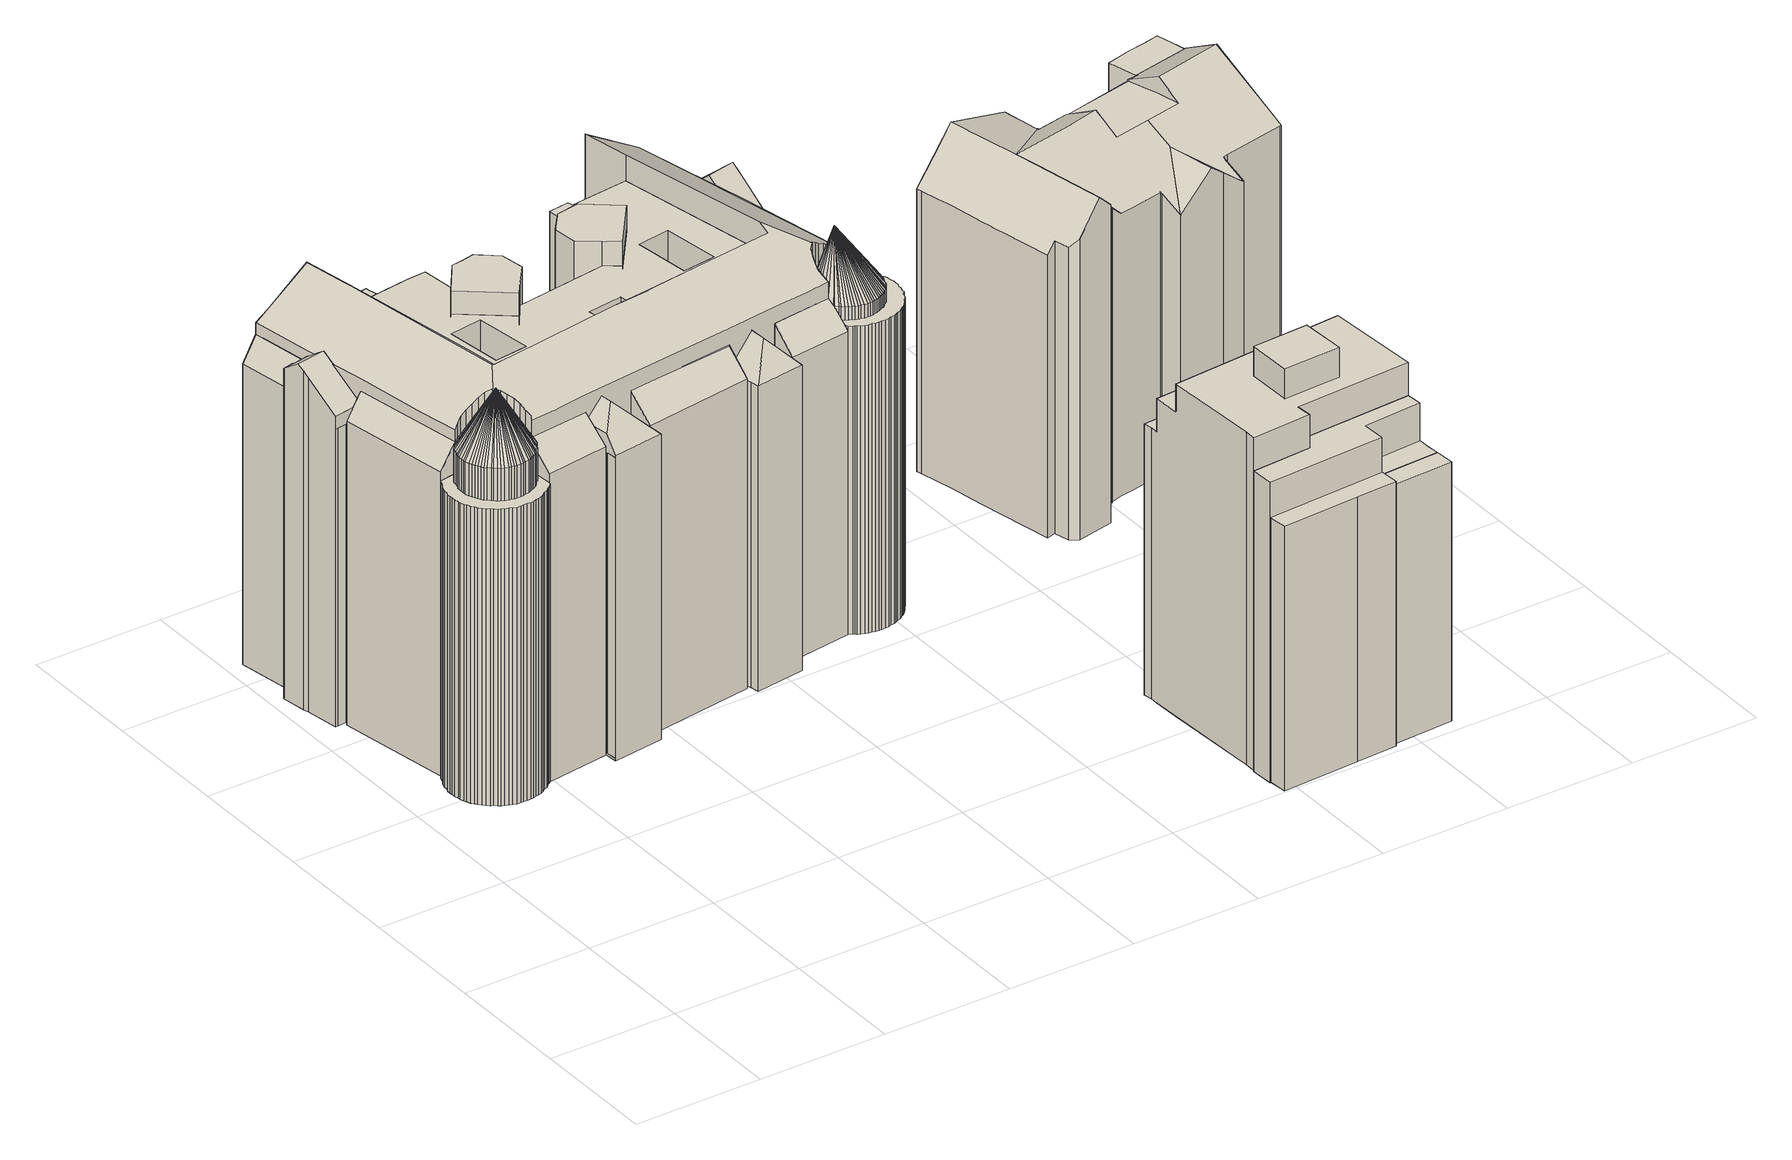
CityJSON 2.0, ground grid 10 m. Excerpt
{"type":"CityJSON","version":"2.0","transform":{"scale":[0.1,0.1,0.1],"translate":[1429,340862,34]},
"CityObjects":{
"building1":{"type":"Building","children":["building1-1","building1-2","building1-3","building1-4","building1-5","building1-6","building1-7","building1-8","building1-9","building1-10","building1-11","building1-12","building1-13","building1-14","building1-15","building1-16","building1-17","building1-18","building1-19","building1-20","building1-21","building1-22"]},
"building1-1":{"type":"BuildingPart","attributes":{"measuredHeight":27.77,"roofType":"FLACHDACH","HoeheDach":"63","NiedrigsteTraufeDesGebaeudes":"63","Blattnummer":"102081","HoeheGrund":"35"},"parents":["building1"],"geometry":[{"type":"Solid","lod":"2","boundaries":[[[[0,1,2,3,4,5,6,7,8,9,10,11,12,13,14,15,16,17,18,19,20],[21,22,23,24],[25,26,27,28]],[[29,30,31,32,33,34,35,36,37,38,39,40,41,42,43,44,45,46,47,48,49],[50,51,52,53],[54,55,56,57]],[[49,48,1,0]],[[48,47,2,1]],[[47,46,3,2]],[[46,45,4,3]],[[45,44,5,4]],[[44,43,6,5]],[[43,42,7,6]],[[42,41,8,7]],[[41,40,9,8]],[[40,39,10,9]],[[39,38,11,10]],[[38,37,12,11]],[[37,36,13,12]],[[36,35,14,13]],[[35,34,15,14]],[[34,33,16,15]],[[33,32,17,16]],[[32,31,18,17]],[[31,30,19,18]],[[30,29,20,19]],[[29,49,0,20]],[[53,52,22,21]],[[52,51,23,22]],[[51,50,24,23]],[[50,53,21,24]],[[57,56,26,25]],[[56,55,27,26]],[[55,54,28,27]],[[54,57,25,28]]]]}]},
"building1-2":{"type":"BuildingPart","attributes":{"measuredHeight":25.19,"roofType":"FLACHDACH","HoeheDach":"60","NiedrigsteTraufeDesGebaeudes":"60","Blattnummer":"102081","HoeheGrund":"35"},"parents":["building1"],"geometry":[{"type":"Solid","lod":"2","boundaries":[[[[58,59,60,61,62,63,64]],[[65,66,67,68,69,70,71]],[[71,70,59,58]],[[70,69,60,59]],[[69,68,61,60]],[[68,67,62,61]],[[67,66,63,62]],[[66,65,64,63]],[[65,71,58,64]]]]}]},
"building1-3":{"type":"BuildingPart","attributes":{"measuredHeight":29.61,"roofType":"FLACHDACH","HoeheDach":"65","NiedrigsteTraufeDesGebaeudes":"65","Blattnummer":"102081","HoeheGrund":"35"},"parents":["building1"],"geometry":[{"type":"Solid","lod":"2","boundaries":[[[[72,73,74,75,76,77,78]],[[79,80,81,82,83,84,85]],[[85,84,73,72]],[[84,83,74,73]],[[83,82,75,74]],[[82,81,76,75]],[[81,80,77,76]],[[80,79,78,77]],[[79,85,72,78]]]]}]},
"building1-4":{"type":"BuildingPart","attributes":{"measuredHeight":29.47,"roofType":"FLACHDACH","HoeheDach":"65","NiedrigsteTraufeDesGebaeudes":"65","Blattnummer":"102081","HoeheGrund":"35"},"parents":["building1"],"geometry":[{"type":"Solid","lod":"2","boundaries":[[[[86,87,88,89,90,91,92,93]],[[94,95,96,97,98,99,100,101]],[[101,100,87,86]],[[100,99,88,87]],[[99,98,89,88]],[[98,97,90,89]],[[97,96,91,90]],[[96,95,92,91]],[[95,94,93,92]],[[94,101,86,93]]]]}]},
"building1-5":{"type":"BuildingPart","attributes":{"measuredHeight":24.75,"roofType":"PULTDACH","HoeheDach":"61","NiedrigsteTraufeDesGebaeudes":"59","Blattnummer":"102081","HoeheGrund":"36"},"parents":["building1"],"geometry":[{"type":"Solid","lod":"2","boundaries":[[[[102,103,104,105]],[[102,106,107,103]],[[107,106,108,109]],[[104,109,108,105]],[[102,105,108,106]],[[103,107,109,104]]]]}]},
"building1-6":{"type":"BuildingPart","attributes":{"measuredHeight":29.93,"roofType":"KEGELDACH","HoeheDach":"65","NiedrigsteTraufeDesGebaeudes":"61","Blattnummer":"102081","HoeheGrund":"35"},"parents":["building1"],"geometry":[{"type":"Solid","lod":"2","boundaries":[[[[110,111,112,113,114,115,116,117,118,119,120,121,122,123,124,125,126,127,128,129,130,131,132,133,134,135,136,137,138,139,140,141,142,143,144,145,146,147,148,149,150,151,152,153,154,155,156,157,158,159,160,161,162,163,164,165,166,167]],[[168,169,111,110]],[[170,169,168]],[[169,171,112,111]],[[170,171,169]],[[171,172,113,112]],[[170,172,171]],[[172,173,114,113]],[[170,173,172]],[[173,174,115,114]],[[170,174,173]],[[174,175,116,115]],[[170,175,174]],[[175,176,117,116]],[[170,176,175]],[[176,177,118,117]],[[170,177,176]],[[177,178,119,118]],[[170,178,177]],[[178,179,120,119]],[[170,179,178]],[[179,180,121,120]],[[170,180,179]],[[180,181,122,121]],[[170,181,180]],[[181,182,123,122]],[[170,182,181]],[[182,183,124,123]],[[170,183,182]],[[183,184,125,124]],[[170,184,183]],[[184,185,126,125]],[[170,185,184]],[[185,186,127,126]],[[170,186,185]],[[186,187,128,127]],[[170,187,186]],[[187,188,129,128]],[[170,188,187]],[[188,189,130,129]],[[170,189,188]],[[189,190,131,130]],[[170,190,189]],[[190,191,132,131]],[[170,191,190]],[[191,192,133,132]],[[170,192,191]],[[192,193,134,133]],[[170,193,192]],[[193,194,135,134]],[[170,194,193]],[[194,195,136,135]],[[170,195,194]],[[195,196,137,136]],[[170,196,195]],[[196,197,138,137]],[[170,197,196]],[[197,198,139,138]],[[170,198,197]],[[198,199,140,139]],[[170,199,198]],[[199,200,141,140]],[[170,200,199]],[[200,201,142,141]],[[170,201,200]],[[201,202,143,142]],[[170,202,201]],[[202,203,144,143]],[[170,203,202]],[[203,204,145,144]],[[170,204,203]],[[204,205,146,145]],[[170,205,204]],[[205,206,147,146]],[[170,206,205]],[[206,207,148,147]],[[170,207,206]],[[207,208,149,148]],[[170,208,207]],[[208,209,150,149]],[[170,209,208]],[[209,210,151,150]],[[170,210,209]],[[210,211,152,151]],[[170,211,210]],[[211,212,153,152]],[[170,212,211]],[[212,213,154,153]],[[170,213,212]],[[213,214,155,154]],[[170,214,213]],[[214,215,156,155]],[[170,215,214]],[[215,216,157,156]],[[170,216,215]],[[216,217,158,157]],[[170,217,216]],[[217,218,159,158]],[[170,218,217]],[[218,219,160,159]],[[170,219,218]],[[219,220,161,160]],[[170,220,219]],[[220,221,162,161]],[[170,221,220]],[[221,222,163,162]],[[170,222,221]],[[222,223,164,163]],[[170,223,222]],[[223,224,165,164]],[[170,224,223]],[[224,225,166,165]],[[170,225,224]],[[225,226,167,166]],[[170,226,225]],[[226,168,110,167]],[[170,168,226]]]]}]},
"building1-7":{"type":"BuildingPart","attributes":{"measuredHeight":29.57,"roofType":"KEGELDACH","HoeheDach":"65","NiedrigsteTraufeDesGebaeudes":"60","Blattnummer":"102081","HoeheGrund":"36"},"parents":["building1"],"geometry":[{"type":"Solid","lod":"2","boundaries":[[[[227,228,229,230,231,232,233,234,235,236,237,238,239,240,241,242,243,244,245,246,247,248,249,250,251,252,253,254,255,256,257,258,259,260,261,262,263,264,265,266,267,268,269,270,271,272,273,274,275,276,277,278,279,280,281,282,283,284]],[[285,286,228,227]],[[287,286,285]],[[286,288,229,228]],[[287,288,286]],[[288,289,230,229]],[[287,289,288]],[[289,290,231,230]],[[287,290,289]],[[290,291,232,231]],[[287,291,290]],[[291,292,233,232]],[[287,292,291]],[[292,293,234,233]],[[287,293,292]],[[293,294,235,234]],[[287,294,293]],[[294,295,236,235]],[[287,295,294]],[[295,296,237,236]],[[287,296,295]],[[296,297,238,237]],[[287,297,296]],[[297,298,239,238]],[[287,298,297]],[[298,299,240,239]],[[287,299,298]],[[299,300,241,240]],[[287,300,299]],[[300,301,242,241]],[[287,301,300]],[[301,302,243,242]],[[287,302,301]],[[302,303,244,243]],[[287,303,302]],[[303,304,245,244]],[[287,304,303]],[[304,305,246,245]],[[287,305,304]],[[305,306,247,246]],[[287,306,305]],[[306,307,248,247]],[[287,307,306]],[[307,308,249,248]],[[287,308,307]],[[308,309,250,249]],[[287,309,308]],[[309,310,251,250]],[[287,310,309]],[[310,311,252,251]],[[287,311,310]],[[311,312,253,252]],[[287,312,311]],[[312,313,254,253]],[[287,313,312]],[[313,314,255,254]],[[287,314,313]],[[314,315,256,255]],[[287,315,314]],[[315,316,257,256]],[[287,316,315]],[[316,317,258,257]],[[287,317,316]],[[317,318,259,258]],[[287,318,317]],[[318,319,260,259]],[[287,319,318]],[[319,320,261,260]],[[287,320,319]],[[320,321,262,261]],[[287,321,320]],[[321,322,263,262]],[[287,322,321]],[[322,323,264,263]],[[287,323,322]],[[323,324,265,264]],[[287,324,323]],[[324,325,266,265]],[[287,325,324]],[[325,326,267,266]],[[287,326,325]],[[326,327,268,267]],[[287,327,326]],[[327,328,269,268]],[[287,328,327]],[[328,329,270,269]],[[287,329,328]],[[329,330,271,270]],[[287,330,329]],[[330,331,272,271]],[[287,331,330]],[[331,332,273,272]],[[287,332,331]],[[332,333,274,273]],[[287,333,332]],[[333,334,275,274]],[[287,334,333]],[[334,335,276,275]],[[287,335,334]],[[335,336,277,276]],[[287,336,335]],[[336,337,278,277]],[[287,337,336]],[[337,338,279,278]],[[287,338,337]],[[338,339,280,279]],[[287,339,338]],[[339,340,281,280]],[[287,340,339]],[[340,341,282,281]],[[287,341,340]],[[341,342,283,282]],[[287,342,341]],[[342,343,284,283]],[[287,343,342]],[[343,285,227,284]],[[287,285,343]]]]}]},
"building1-8":{"type":"BuildingPart","attributes":{"measuredHeight":24.01,"roofType":"FLACHDACH","HoeheDach":"59","NiedrigsteTraufeDesGebaeudes":"59","Blattnummer":"102081","HoeheGrund":"35"},"parents":["building1"],"geometry":[{"type":"Solid","lod":"2","boundaries":[[[[344,345,346,347]],[[345,348,349,346]],[[348,350,351,349]],[[350,352,353,351]],[[352,354,355,353]],[[354,356,357,355]],[[356,358,359,357]],[[358,360,361,359]],[[360,362,363,361]],[[362,364,365,363]],[[364,366,367,365]],[[366,368,369,367]],[[368,370,371,369]],[[370,372,373,371]],[[372,374,375,373]],[[374,376,377,375]],[[376,378,379,377]],[[378,380,381,379]],[[380,382,383,381]],[[382,384,385,383]],[[384,386,387,385]],[[386,388,389,387]],[[388,390,391,389]],[[390,392,393,391]],[[392,394,395,393]],[[394,396,397,395]],[[396,398,399,397]],[[398,400,401,399]],[[400,402,403,401]],[[402,404,405,403]],[[404,406,407,405]],[[406,408,409,407]],[[408,410,411,409]],[[410,412,413,411]],[[412,414,415,413]],[[414,416,417,415]],[[416,418,419,417]],[[418,420,421,419]],[[420,422,423,421]],[[422,424,425,423]],[[424,426,427,425]],[[426,428,429,427]],[[429,430,431,432,433,434,435,436,437,438,439,440,441,442,443,444,445,446,447,448,449,450,451,452,453,454,455,456,457,458,459,460,461,462,463,464,465,466,467,468,469,470,471,472,473,474,475,476,347,346,349,351,353,355,357,359,361,363,365,367,369,371,373,375,377,379,381,383,385,387,389,391,393,395,397,399,401,403,405,407,409,411,413,415,417,419,421,423,425,427]],[[426,424,422,420,418,416,414,412,410,408,406,404,402,400,398,396,394,392,390,388,386,384,382,380,378,376,374,372,370,368,366,364,362,360,358,356,354,352,350,348,345,344,477,478,479,480,481,482,483,484,485,486,487,488,489,490,491,492,493,494,495,496,497,498,499,500,501,502,503,504,505,506,507,508,509,510,511,512,513,514,515,516,517,518,519,520,521,522,523,428]],[[428,523,430,429]],[[523,522,431,430]],[[522,521,432,431]],[[521,520,433,432]],[[520,519,434,433]],[[519,518,435,434]],[[518,517,436,435]],[[517,516,437,436]],[[516,515,438,437]],[[515,514,439,438]],[[514,513,440,439]],[[513,512,441,440]],[[512,511,442,441]],[[511,510,443,442]],[[510,509,444,443]],[[509,508,445,444]],[[508,507,446,445]],[[507,506,447,446]],[[506,505,448,447]],[[505,504,449,448]],[[504,503,450,449]],[[503,502,451,450]],[[502,501,452,451]],[[501,500,453,452]],[[500,499,454,453]],[[499,498,455,454]],[[498,497,456,455]],[[497,496,457,456]],[[496,495,458,457]],[[495,494,459,458]],[[494,493,460,459]],[[493,492,461,460]],[[492,491,462,461]],[[491,490,463,462]],[[490,489,464,463]],[[489,488,465,464]],[[488,487,466,465]],[[487,486,467,466]],[[486,485,468,467]],[[485,484,469,468]],[[484,483,470,469]],[[483,482,471,470]],[[482,481,472,471]],[[481,480,473,472]],[[480,479,474,473]],[[479,478,475,474]],[[478,477,476,475]],[[477,344,347,476]]]]}]},
"building1-9":{"type":"BuildingPart","attributes":{"measuredHeight":23.16,"roofType":"FLACHDACH","HoeheDach":"58","NiedrigsteTraufeDesGebaeudes":"58","Blattnummer":"102081","HoeheGrund":"35"},"parents":["building1"],"geometry":[{"type":"Solid","lod":"2","boundaries":[[[[524,525,526,527,528,529,530,531,532,533,534,535,536,537,538,539,540,541,542,543,544,545,546,547,548,549,550,551,552,553,554,555,556,557,558,559,560,561,562,563,564,565,566,567,568,569,570,571,572,573,574,575,576,577,578,579,580,581,582,583,584,585,586,587,588,589,590,591,592,593,594,595,596,597,598,599,600,601,602,603,604,605,606,607,608,609]],[[610,611,612,613,614,615,616,617,618,619,620,621,622,623,624,625,626,627,628,629,630,631,632,633,634,635,636,637,638,639,640,641,642,643,644,645,646,647,648,649,650,651,652,653,654,655,656,657,658,659,660,661,662,663,664,665,666,667,668,669,670,671,672,673,674,675,676,677,678,679,680,681,682,683,684,685,686,687,688,689,690,691,692,693,694,695]],[[695,694,525,524]],[[694,693,526,525]],[[693,692,527,526]],[[692,691,528,527]],[[691,690,529,528]],[[690,689,530,529]],[[689,688,531,530]],[[688,687,532,531]],[[687,686,533,532]],[[686,685,534,533]],[[685,684,535,534]],[[684,683,536,535]],[[683,682,537,536]],[[682,681,538,537]],[[681,680,539,538]],[[680,679,540,539]],[[679,678,541,540]],[[678,677,542,541]],[[677,676,543,542]],[[676,675,544,543]],[[675,674,545,544]],[[674,673,546,545]],[[673,672,547,546]],[[672,671,548,547]],[[671,670,549,548]],[[670,669,550,549]],[[669,668,551,550]],[[668,667,552,551]],[[667,666,553,552]],[[666,665,554,553]],[[665,664,555,554]],[[664,663,556,555]],[[663,662,557,556]],[[662,661,558,557]],[[661,660,559,558]],[[660,659,560,559]],[[659,658,561,560]],[[658,657,562,561]],[[657,656,563,562]],[[656,655,564,563]],[[655,654,565,564]],[[654,653,566,565]],[[653,652,567,566]],[[652,651,568,567]],[[651,650,569,568]],[[650,649,570,569]],[[649,648,571,570]],[[648,647,572,571]],[[647,646,573,572]],[[646,645,574,573]],[[645,644,575,574]],[[644,643,576,575]],[[643,642,577,576]],[[642,641,578,577]],[[641,640,579,578]],[[640,639,580,579]],[[639,638,581,580]],[[638,637,582,581]],[[637,636,583,582]],[[636,635,584,583]],[[635,634,585,584]],[[634,633,586,585]],[[633,632,587,586]],[[632,631,588,587]],[[631,630,589,588]],[[630,629,590,589]],[[629,628,591,590]],[[628,627,592,591]],[[627,626,593,592]],[[626,625,594,593]],[[625,624,595,594]],[[624,623,596,595]],[[623,622,597,596]],[[622,621,598,597]],[[621,620,599,598]],[[620,619,600,599]],[[619,618,601,600]],[[618,617,602,601]],[[617,616,603,602]],[[616,615,604,603]],[[615,614,605,604]],[[614,613,606,605]],[[613,612,607,606]],[[612,611,608,607]],[[611,610,609,608]],[[610,695,524,609]]]]}]},
"building1-10":{"type":"BuildingPart","attributes":{"measuredHeight":25.14,"roofType":"PULTDACH","HoeheDach":"61","NiedrigsteTraufeDesGebaeudes":"59","Blattnummer":"102081","HoeheGrund":"36"},"parents":["building1"],"geometry":[{"type":"Solid","lod":"2","boundaries":[[[[696,697,698,699]],[[696,700,701,697]],[[701,700,702,703]],[[698,703,702,699]],[[696,699,702,700]],[[697,701,703,698]]]]}]},
"building1-11":{"type":"BuildingPart","attributes":{"measuredHeight":24.08,"roofType":"FLACHDACH","HoeheDach":"60","NiedrigsteTraufeDesGebaeudes":"60","Blattnummer":"102081","HoeheGrund":"36"},"parents":["building1"],"geometry":[{"type":"Solid","lod":"2","boundaries":[[[[704,705,706,707,708]],[[709,710,711,712,713]],[[713,712,705,704]],[[712,711,706,705]],[[711,710,707,706]],[[710,709,708,707]],[[709,713,704,708]]]]}]},
"building1-12":{"type":"BuildingPart","attributes":{"measuredHeight":25.45,"roofType":"PULTDACH","HoeheDach":"61","NiedrigsteTraufeDesGebaeudes":"59","Blattnummer":"102081","HoeheGrund":"35"},"parents":["building1"],"geometry":[{"type":"Solid","lod":"2","boundaries":[[[[714,211,715,716]],[[717,718,719,720]],[[717,716,715,718]],[[718,715,211,719]],[[719,211,714,720]],[[720,714,716,717]]]]}]},
"building1-13":{"type":"BuildingPart","attributes":{"measuredHeight":23.27,"roofType":"FLACHDACH","HoeheDach":"59","NiedrigsteTraufeDesGebaeudes":"59","Blattnummer":"102081","HoeheGrund":"36"},"parents":["building1"],"geometry":[{"type":"Solid","lod":"2","boundaries":[[[[721,722,723]],[[724,725,726]],[[726,725,722,721]],[[725,724,723,722]],[[724,726,721,723]]]]}]},
"building1-14":{"type":"BuildingPart","attributes":{"measuredHeight":25.82,"roofType":"PULTDACH","HoeheDach":"61","NiedrigsteTraufeDesGebaeudes":"59","Blattnummer":"102081","HoeheGrund":"35"},"parents":["building1"],"geometry":[{"type":"Solid","lod":"2","boundaries":[[[[727,728,729,730,731]],[[732,733,734,735,736]],[[732,731,730,733]],[[733,730,729,734]],[[734,729,728,735]],[[735,728,727,736]],[[736,727,731,732]]]]}]},
"building1-15":{"type":"BuildingPart","attributes":{"measuredHeight":23.47,"roofType":"FLACHDACH","HoeheDach":"59","NiedrigsteTraufeDesGebaeudes":"59","Blattnummer":"102081","HoeheGrund":"35"},"parents":["building1"],"geometry":[{"type":"Solid","lod":"2","boundaries":[[[[737,738,739]],[[740,741,742]],[[742,741,738,737]],[[741,740,739,738]],[[740,742,737,739]]]]}]},
"building1-16":{"type":"BuildingPart","attributes":{"measuredHeight":25.47,"roofType":"PULTDACH","HoeheDach":"61","NiedrigsteTraufeDesGebaeudes":"59","Blattnummer":"102081","HoeheGrund":"35"},"parents":["building1"],"geometry":[{"type":"Solid","lod":"2","boundaries":[[[[743,744,745,746,747]],[[748,749,475,474,750]],[[748,747,746,749]],[[749,746,745,475]],[[475,745,744,474]],[[474,744,743,750]],[[750,743,747,748]]]]}]},
"building1-17":{"type":"BuildingPart","attributes":{"measuredHeight":25.93,"roofType":"PULTDACH","HoeheDach":"61","NiedrigsteTraufeDesGebaeudes":"59","Blattnummer":"102081","HoeheGrund":"35"},"parents":["building1"],"geometry":[{"type":"Solid","lod":"2","boundaries":[[[[751,752,753,754]],[[751,755,756,752]],[[756,755,757,758]],[[753,758,757,754]],[[751,754,757,755]],[[752,756,758,753]]]]}]},
"building1-18":{"type":"BuildingPart","attributes":{"measuredHeight":26.01,"roofType":"WALMDACH","HoeheDach":"61","NiedrigsteTraufeDesGebaeudes":"59","Blattnummer":"102081","HoeheGrund":"35"},"parents":["building1"],"geometry":[{"type":"Solid","lod":"2","boundaries":[[[[759,760,761,762,763,764]],[[765,761,760]],[[765,766,767,768,762,761]],[[759,764,769,770]],[[764,763,771,769]],[[768,767,772,773]],[[767,766,774,772]],[[766,765,775,774]],[[776,770,769,771,773,772,774,775]],[[775,765,760,776]],[[776,760,759,770]],[[771,763,762,768,773]]]]}]},
"building1-19":{"type":"BuildingPart","attributes":{"measuredHeight":29.97,"roofType":"PULTDACH","HoeheDach":"65","NiedrigsteTraufeDesGebaeudes":"62","Blattnummer":"102081","HoeheGrund":"35"},"parents":["building1"],"geometry":[{"type":"Solid","lod":"2","boundaries":[[[[777,778,779,18]],[[780,781,782,783]],[[783,782,784,785]],[[785,784,786,787]],[[787,786,788,789]],[[789,788,790,791]],[[791,790,792,793]],[[793,792,794,795]],[[733,796,797,798]],[[798,797,799,800]],[[800,799,801,802]],[[802,801,803,804]],[[804,803,805,806]],[[806,805,807,808]],[[16,809,810,13]],[[811,812,813,814]],[[11,815,812,811]],[[816,817,818,819]],[[819,818,820,821]],[[821,820,822,823]],[[823,822,824,825]],[[825,824,826,827]],[[827,826,828,829]],[[830,831,832,833]],[[833,832,834,835]],[[835,834,836,837]],[[837,836,838,839]],[[839,838,840,841]],[[841,840,842,843]],[[843,842,844,845]],[[846,847,848,831,830,849,850,851,814,813]],[[733,852,734,853,854,855,856,829,828,857,858,859,860,861,862,796]],[[833,835,837,839,841,843,845,863,816,819,821,823,825,827,829,856,855,854,853,734,852,733,798,800,802,804,806,808,864,780,783,785,787,789,791,793,795,865,866,867,868,869,777,18,870,871,17,872,16,13,873,12,874,875,11,811,814,851,850,849,830]],[[807,805,803,801,799,797,796,862,861,860,859,858,857,828,826,824,822,820,818,817,876,877,878,879,810,809,880,881,882,883]],[[884,882,881,17,871,870,18,779]],[[867,866,865,795,794,885,886,887,888,868]],[[875,874,12,878,877,889,815,11]],[[816,863,845,844,876,817]],[[810,879,878,12,873,13]],[[881,880,809,16,872,17]],[[864,808,807,883,781,780]],[[888,890,778,777,869,868]],[[815,889,877,876,844,842,840,838,836,834,832,831,848,847,846,813,812]],[[887,886,885,794,792,790,788,786,784,782,781,883,882,884,779,778,890,888]]]]}]},
"building1-20":{"type":"BuildingPart","attributes":{"measuredHeight":26.53,"roofType":"WALMDACH","HoeheDach":"62","NiedrigsteTraufeDesGebaeudes":"59","Blattnummer":"102081","HoeheGrund":"35"},"parents":["building1"],"geometry":[{"type":"Solid","lod":"2","boundaries":[[[[891,892,893,894]],[[895,891,894,896]],[[895,897,898,899,892,891]],[[899,898,900,853]],[[898,897,901,900]],[[897,895,902,901]],[[903,735,734,853,900,901,902]],[[894,893,734,735,903,896]],[[902,895,896,903]],[[734,893,892,899,853]]]]}]},
"building1-21":{"type":"BuildingPart","attributes":{"measuredHeight":26.72,"roofType":"SATTELDACH","HoeheDach":"62","NiedrigsteTraufeDesGebaeudes":"60","Blattnummer":"102081","HoeheGrund":"36"},"parents":["building1"],"geometry":[{"type":"MultiSurface","lod":"2","boundaries":[[[904,905,906,907,908,909]],[[904,909,910,911,912,913,914]],[[908,907,915,916]],[[907,906,696,915]],[[906,905,700,696]],[[912,911,917,721]],[[911,910,918,917]],[[912,721,722,919,914]],[[910,909,908,916,918]],[[905,904,914,919,700]],[[700,919,722,721,917,918,916,915,696]]]}]},
"building1-22":{"type":"BuildingPart","attributes":{"measuredHeight":26.34,"roofType":"SATTELDACH","HoeheDach":"62","NiedrigsteTraufeDesGebaeudes":"60","Blattnummer":"102081","HoeheGrund":"36"},"parents":["building1"],"geometry":[{"type":"Solid","lod":"2","boundaries":[[[[920,921,922,923,924,925]],[[926,927,920,925,928,929]],[[924,923,930,931]],[[923,922,932,930]],[[922,921,933,932]],[[921,920,934,933]],[[927,926,935,936]],[[926,929,937,935]],[[928,938,939,937,929]],[[925,924,931,938,928]],[[920,927,936,934]],[[934,936,935,937,939,938,931,930,932,933]]]]}]},
"building2":{"type":"Building","children":["building2-1","building2-2","building2-3","building2-4","building2-5","building2-6"]},
"building2-1":{"type":"BuildingPart","attributes":{"measuredHeight":23.37,"roofType":"FLACHDACH","HoeheDach":"58","NiedrigsteTraufeDesGebaeudes":"58","Blattnummer":"102081","HoeheGrund":"35"},"parents":["building2"],"geometry":[{"type":"Solid","lod":"2","boundaries":[[[[940,941,942,943,944,945,946,947]],[[948,949,950,951,952,953,954,955]],[[955,954,941,940]],[[954,953,942,941]],[[953,952,943,942]],[[952,951,944,943]],[[951,950,945,944]],[[950,949,946,945]],[[949,948,947,946]],[[948,955,940,947]]]]}]},
"building2-2":{"type":"BuildingPart","attributes":{"measuredHeight":20.55,"roofType":"FLACHDACH","HoeheDach":"56","NiedrigsteTraufeDesGebaeudes":"56","Blattnummer":"102081","HoeheGrund":"35"},"parents":["building2"],"geometry":[{"type":"Solid","lod":"2","boundaries":[[[[956,957,958,959,960]],[[961,962,963,964,965]],[[965,964,957,956]],[[964,963,958,957]],[[963,962,959,958]],[[962,961,960,959]],[[961,965,956,960]]]]}]},
"building2-3":{"type":"BuildingPart","attributes":{"measuredHeight":20.18,"roofType":"FLACHDACH","HoeheDach":"55","NiedrigsteTraufeDesGebaeudes":"55","Blattnummer":"102081","HoeheGrund":"35"},"parents":["building2"],"geometry":[{"type":"Solid","lod":"2","boundaries":[[[[966,967,968,969,970]],[[971,972,973,974,975]],[[975,974,967,966]],[[974,973,968,967]],[[973,972,969,968]],[[972,971,970,969]],[[971,975,966,970]]]]}]},
"building2-4":{"type":"BuildingPart","attributes":{"measuredHeight":20.13,"roofType":"FLACHDACH","HoeheDach":"55","NiedrigsteTraufeDesGebaeudes":"55","Blattnummer":"102081","HoeheGrund":"35"},"parents":["building2"],"geometry":[{"type":"Solid","lod":"2","boundaries":[[[[966,970,976,977]],[[978,979,971,975]],[[975,971,970,966]],[[971,979,976,970]],[[979,978,977,976]],[[978,975,966,977]]]]}]},
"building2-5":{"type":"BuildingPart","attributes":{"measuredHeight":28.01,"roofType":"FLACHDACH","HoeheDach":"63","NiedrigsteTraufeDesGebaeudes":"63","Blattnummer":"102081","HoeheGrund":"35"},"parents":["building2"],"geometry":[{"type":"Solid","lod":"2","boundaries":[[[[980,981,982,983]],[[984,985,986,987]],[[987,986,981,980]],[[986,985,982,981]],[[985,984,983,982]],[[984,987,980,983]]]]}]},
"building2-6":{"type":"BuildingPart","attributes":{"measuredHeight":25.89,"roofType":"FLACHDACH","HoeheDach":"61","NiedrigsteTraufeDesGebaeudes":"56","Blattnummer":"102081","HoeheGrund":"35"},"parents":["building2"],"geometry":[{"type":"Solid","lod":"2","boundaries":[[[[988,989,990,991,992,993,994,995,996,997,998,999]],[[1000,1001,1002,1003]],[[1004,999,998,1005]],[[1005,998,997,1006]],[[1006,997,996,1007]],[[1007,996,995,1008]],[[1008,995,994,1009]],[[1009,994,993,1010]],[[1010,993,992,1011]],[[1011,992,991,1012]],[[1013,988,999,1004]],[[989,1003,1002,990]],[[1000,1014,1015,1001]],[[1016,1017,1018,1019]],[[1019,1018,1020,1021]],[[1021,1020,1022,1023]],[[1023,1022,1024,1025]],[[1026,1027,1028,1029]],[[1030,1031,1027,1026]],[[1032,1033,1031,1030]],[[1029,1028,1033,1032]],[[1019,1021,1023,1025,1034,1035,1013,1004,1005,1006,1007,1008,1009,1010,1011,1012,1036,1037,1016],[1026,1029,1032,1030]],[[1017,1016,1037,1036,1012,991,990,1002,1001,1015]],[[1035,1034,1025,1024,1014,1000,1003,989,988,1013]],[[1024,1022,1020,1018,1017,1015,1014],[1028,1027,1031,1033]]]]}]},
"building3":{"type":"Building","attributes":{"measuredHeight":25.79,"roofType":"SATTELDACH","HoeheDach":"61","NiedrigsteTraufeDesGebaeudes":"56","Blattnummer":"102081","HoeheGrund":"35"},"geometry":[{"type":"Solid","lod":"2","boundaries":[[[[1038,1039,1040,1041,1042,1043,1044,1045,1046,1047]],[[1048,1049,1050,1051,1052,1053,1054]],[[1055,1056,1057]],[[1055,1058,1059,1056]],[[1060,1061,1062,1063,1064,1065]],[[1066,1067,1068,1069,1070,1071]],[[1072,1073,1074,1075]],[[1076,1077,1078,1079]],[[1079,1078,1080,1081]],[[1081,1080,1082,1083]],[[1084,1045,1044,1085]],[[1085,1044,1043,1086]],[[1086,1043,1042,1087]],[[1087,1042,1041,1088]],[[1088,1041,1040,1089]],[[1090,1057,1091,1092]],[[1092,1091,1093,1094]],[[1066,1063,1062,1067]],[[1095,1071,1070,1096]],[[1096,1070,1069,1097]],[[1097,1069,1068,1098]],[[1099,1100,1101,1102]],[[1102,1101,1103,1104]],[[1104,1103,1105,1106]],[[1106,1105,1107,1108]],[[1108,1107,1109,1110]],[[1073,1111,1112,1113,1082,1080,1078,1077,1039,1038,1047,1114,1115,1074]],[[1116,1117,1118,1083,1082,1113,1112,1111,1073,1072]],[[1084,1119,1120,1121,1094,1093,1122,1123,1046,1045]],[[1124,1125,1126,1054,1053,1065,1064,1127,1128,1129,1130,1131]],[[1102,1104,1106,1108,1110,1132,1133,1134,1090,1092,1094,1121,1120,1119,1084,1085,1086,1087,1088,1089,1135,1076,1079,1081,1083,1118,1117,1116,1072,1075,1136,1137,1138,1139,1131,1130,1129,1128,1127,1140,1095,1096,1097,1098,1141,1142,1099]],[[1046,1123,1122,1093,1091,1057,1056,1050,1049,1143,1144,1047]],[[1145,1146,1124,1131,1139,1138,1137,1147]],[[1133,1132,1110,1109,1059,1058]],[[1100,1099,1142,1141,1098,1068,1067,1062,1061]],[[1052,1051,1060,1065,1053]],[[1140,1127,1064,1063,1066,1071,1095]],[[1090,1134,1133,1058,1055,1057]],[[1049,1048,1054,1126,1143]],[[1076,1135,1089,1040,1039,1077]],[[1074,1115,1147,1137,1136,1075]],[[1056,1059,1109,1107,1105,1103,1101,1100,1061,1060,1051,1050]],[[1144,1143,1126,1125,1124,1146,1047]],[[1114,1047,1146,1145,1147,1115]]]]}]}
},
"vertices":[
[140,463,10],[121,437,10],[157,409,10],[165,420,10],[238,430,10],[249,422,10],[277,458,10],[251,478,10],[248,506,10],[264,508,10],[265,504,10],[311,509,10],[336,379,10],[230,365,10],[226,391,10],[198,387,10],[202,362,10],[93,347,10],[71,482,10],[122,489,10],[137,490,10],[139,375,10],[133,420,10],[107,416,10],[113,372,10],[273,438,10],[279,394,10],[305,397,10],[299,442,10],[137,490,288],[122,489,288],[71,482,288],[93,347,288],[202,362,288],[198,387,288],[226,391,288],[230,365,288],[336,379,288],[311,509,288],[265,504,288],[264,508,288],[248,506,288],[251,478,288],[277,458,288],[249,422,288],[238,430,288],[165,420,288],[157,409,288],[121,437,288],[140,463,288],[113,372,288],[107,416,288],[133,420,288],[139,375,288],[299,442,288],[305,397,288],[279,394,288],[273,438,288],
[71,482,11],[64,522,11],[116,528,11],[116,525,11],[117,522,11],[120,506,11],[122,489,11],[122,489,263],[120,506,263],[117,522,263],[116,525,263],[116,528,263],[64,522,263],[71,482,263],
[251,478,11],[277,458,11],[249,422,11],[238,430,11],[223,441,11],[221,460,11],[233,475,11],[233,475,307],[221,460,307],[223,441,307],[238,430,307],[249,422,307],[277,458,307],[251,478,307],
[140,463,12],[149,464,12],[159,466,12],[174,454,12],[177,435,12],[165,420,12],[157,409,12],[121,437,12],[121,437,306],[157,409,306],[165,420,306],[177,435,306],[174,454,306],[159,466,306],[149,464,306],[140,463,306],
[361,512,20],[361,512,268],[352,553,268],[352,553,20],[374,514,20],[374,514,250],[367,555,20],[367,555,249],
[95,298,11],[93,296,11],[92,294,11],[91,292,11],[89,291,11],[88,289,11],[86,287,11],[84,286,11],[82,285,11],[80,284,11],[78,283,11],[75,283,11],[73,282,11],[71,282,11],[68,282,11],[66,282,11],[64,283,11],[62,283,11],[59,284,11],[57,285,11],[55,286,11],[53,288,11],[52,289,11],[50,291,11],[48,292,11],[47,294,11],[46,296,11],[45,298,11],[44,300,11],[43,302,11],[42,305,11],[42,307,11],[42,309,11],[42,312,11],[42,314,11],[43,316,11],[44,319,11],[44,321,11],[45,323,11],[47,325,11],[48,327,11],[50,328,11],[51,330,11],[55,333,11],[59,335,11],[64,336,11],[69,336,11],[74,336,11],[78,335,11],[83,333,11],[87,330,11],[90,326,11],[93,322,11],[95,318,11],[96,313,11],[97,308,11],[96,304,11],[95,299,11],[95,298,268],[93,296,268],[72,313,311],[92,294,268],[91,292,268],[89,291,268],[88,289,268],[86,287,268],[84,286,268],[82,285,268],[80,284,268],[78,283,268],[75,283,268],[73,282,268],[71,282,268],[68,282,268],[66,282,268],[64,283,268],[62,283,268],[59,284,268],[57,285,268],[55,286,268],[53,288,268],[52,289,268],[50,291,268],[48,292,268],[47,294,268],[46,296,268],[45,298,268],[44,300,268],[43,302,268],[42,305,268],[42,307,268],[42,309,268],[42,312,268],[42,314,268],[43,316,268],[44,319,268],[44,321,268],[45,323,268],[47,325,268],[48,327,268],[50,328,268],[51,330,268],[55,333,268],[59,335,268],[64,336,268],[69,336,268],[74,336,268],[78,335,268],[83,333,268],[87,330,268],[90,326,268],[93,322,268],[95,318,268],[96,313,268],[97,308,268],[96,304,268],[95,299,268],
[387,373,16],[389,373,16],[391,372,16],[393,370,16],[395,369,16],[397,368,16],[398,366,16],[400,364,16],[401,362,16],[402,360,16],[403,358,16],[404,356,16],[404,354,16],[404,352,16],[405,350,16],[405,347,16],[404,345,16],[404,343,16],[403,341,16],[402,339,16],[402,337,16],[400,335,16],[399,333,16],[398,331,16],[396,330,16],[394,328,16],[392,327,16],[390,326,16],[388,325,16],[386,324,16],[384,324,16],[382,323,16],[380,323,16],[378,323,16],[375,323,16],[373,324,16],[371,324,16],[369,325,16],[367,326,16],[365,327,16],[363,328,16],[361,330,16],[360,331,16],[358,333,16],[358,334,16],[356,338,16],[355,342,16],[354,347,16],[355,352,16],[356,356,16],[358,361,16],[361,364,16],[364,368,16],[368,370,16],[372,372,16],[377,374,16],[381,374,16],[386,374,16],[387,373,264],[389,373,264],[372,354,311],[391,372,264],[393,370,264],[395,369,264],[397,368,264],[398,366,264],[400,364,264],[401,362,264],[402,360,264],[403,358,264],[404,356,264],[404,354,264],[404,352,264],[405,350,264],[405,347,264],[404,345,264],[404,343,264],[403,341,264],[402,339,264],[402,337,264],[400,335,264],[399,333,264],[398,331,264],[396,330,264],[394,328,264],[392,327,264],[390,326,264],[388,325,264],[386,324,264],[384,324,264],[382,323,264],[380,323,264],[378,323,264],[375,323,264],[373,324,264],[371,324,264],[369,325,264],[367,326,264],[365,327,264],[363,328,264],[361,330,264],[360,331,264],[358,333,264],[358,334,264],[356,338,264],[355,342,264],[354,347,264],[355,352,264],[356,356,264],[358,361,264],[361,364,264],[364,368,264],[368,370,264],[372,372,264],[377,374,264],[381,374,264],[386,374,264],
[361,330,254],[363,328,254],[363,328,14],[361,330,14],[365,327,254],[365,327,14],[367,326,254],[367,326,14],[369,325,254],[369,325,14],[371,324,254],[371,324,14],[373,324,254],[373,324,14],[375,323,254],[375,323,14],[378,323,254],[378,323,14],[380,323,254],[380,323,14],[382,323,254],[382,323,14],[384,324,254],[384,324,14],[386,324,254],[386,324,14],[388,325,254],[388,325,14],[390,326,254],[390,326,14],[392,327,254],[392,327,14],[394,328,254],[394,328,14],[396,330,254],[396,330,14],[398,331,254],[398,331,14],[399,333,254],[399,333,14],[400,335,254],[400,335,14],[402,337,254],[402,337,14],[402,339,254],[402,339,14],[403,341,254],[403,341,14],[404,343,254],[404,343,14],[404,345,254],[404,345,14],[405,347,254],[405,347,14],[405,350,254],[405,350,14],[404,352,254],[404,352,14],[404,354,254],[404,354,14],[404,356,254],[404,356,14],[403,358,254],[403,358,14],[402,360,254],[402,360,14],[401,362,254],[401,362,14],[400,364,254],[400,364,14],[398,366,254],[398,366,14],[397,368,254],[397,368,14],[395,369,254],[395,369,14],[393,370,254],[393,370,14],[391,372,254],[391,372,14],[389,373,254],[389,373,14],[387,373,254],[387,373,14],[400,376,254],[400,376,14],[402,375,14],[403,375,14],[405,373,14],[407,371,14],[408,369,14],[410,367,14],[412,365,14],[413,363,14],[414,360,14],[415,358,14],[416,356,14],[416,353,14],[417,350,14],[417,348,14],[417,345,14],[416,343,14],[416,340,14],[415,338,14],[415,335,14],[413,333,14],[412,330,14],[411,328,14],[409,326,14],[408,324,14],[406,322,14],[404,320,14],[402,319,14],[400,317,14],[397,316,14],[395,315,14],[393,314,14],[390,314,14],[388,313,14],[385,313,14],[382,313,14],[380,313,14],[377,313,14],[375,314,14],[372,314,14],[370,315,14],[367,316,14],[365,317,14],[364,318,14],[363,319,14],[360,320,14],[358,333,14],[360,331,14],[360,331,254],[358,333,254],[360,320,254],[363,319,254],[364,318,254],[365,317,254],[367,316,254],[370,315,254],[372,314,254],[375,314,254],[377,313,254],[380,313,254],[382,313,254],[385,313,254],[388,313,254],[390,314,254],[393,314,254],[395,315,254],[397,316,254],[400,317,254],[402,319,254],[404,320,254],[406,322,254],[408,324,254],[409,326,254],[411,328,254],[412,330,254],[413,333,254],[415,335,254],[415,338,254],[416,340,254],[416,343,254],[417,345,254],[417,348,254],[417,350,254],[416,353,254],[416,356,254],[415,358,254],[414,360,254],[413,363,254],[412,365,254],[410,367,254],[408,369,254],[407,371,254],[405,373,254],[403,375,254],[402,375,254],
[96,285,12],[95,283,12],[93,281,12],[91,280,12],[89,278,12],[86,277,12],[84,275,12],[82,274,12],[79,273,12],[77,273,12],[74,272,12],[72,272,12],[69,272,12],[66,272,12],[64,272,12],[61,272,12],[58,273,12],[56,274,12],[53,275,12],[51,276,12],[49,277,12],[47,279,12],[45,280,12],[43,282,12],[41,284,12],[39,286,12],[38,288,12],[36,290,12],[35,293,12],[34,295,12],[33,298,12],[33,300,12],[32,303,12],[32,306,12],[32,308,12],[32,311,12],[33,313,12],[33,316,12],[34,319,12],[35,321,12],[36,323,12],[37,326,12],[38,328,12],[51,330,12],[50,328,12],[48,327,12],[47,325,12],[45,323,12],[44,321,12],[44,319,12],[43,316,12],[42,314,12],[42,312,12],[42,309,12],[42,307,12],[42,305,12],[43,302,12],[44,300,12],[45,298,12],[46,296,12],[47,294,12],[48,292,12],[50,291,12],[52,289,12],[53,288,12],[55,286,12],[57,285,12],[59,284,12],[62,283,12],[64,283,12],[66,282,12],[68,282,12],[71,282,12],[73,282,12],[75,283,12],[78,283,12],[80,284,12],[82,285,12],[84,286,12],[86,287,12],[88,289,12],[89,291,12],[91,292,12],[92,294,12],[93,296,12],[95,298,12],[95,298,243],[93,296,243],[92,294,243],[91,292,243],[89,291,243],[88,289,243],[86,287,243],[84,286,243],[82,285,243],[80,284,243],[78,283,243],[75,283,243],[73,282,243],[71,282,243],[68,282,243],[66,282,243],[64,283,243],[62,283,243],[59,284,243],[57,285,243],[55,286,243],[53,288,243],[52,289,243],[50,291,243],[48,292,243],[47,294,243],[46,296,243],[45,298,243],[44,300,243],[43,302,243],[42,305,243],[42,307,243],[42,309,243],[42,312,243],[42,314,243],[43,316,243],[44,319,243],[44,321,243],[45,323,243],[47,325,243],[48,327,243],[50,328,243],[51,330,243],[38,328,243],[37,326,243],[36,323,243],[35,321,243],[34,319,243],[33,316,243],[33,313,243],[32,311,243],[32,308,243],[32,306,243],[32,303,243],[33,300,243],[33,298,243],[34,295,243],[35,293,243],[36,290,243],[38,288,243],[39,286,243],[41,284,243],[43,282,243],[45,280,243],[47,279,243],[49,277,243],[51,276,243],[53,275,243],[56,274,243],[58,273,243],[61,272,243],[64,272,243],[66,272,243],[69,272,243],[72,272,243],[74,272,243],[77,273,243],[79,273,243],[82,274,243],[84,275,243],[86,277,243],[89,278,243],[91,280,243],[93,281,243],[95,283,243],[96,285,243],
[15,465,16],[15,465,250],[7,514,250],[7,514,16],[27,467,16],[27,467,268],[19,516,16],[19,516,268],
[372,463,16],[385,465,16],[383,465,16],[400,376,16],[390,374,16],[390,374,257],[400,376,257],[383,465,257],[385,465,257],[372,463,257],
[38,328,250],[36,418,268],[23,416,250],[23,416,13],[36,418,13],[51,330,13],[38,328,13],
[13,414,16],[23,416,16],[22,415,16],[22,415,248],[23,416,248],[13,414,248],
[96,285,250],[146,292,250],[143,312,268],[96,306,268],[95,298,261],[95,298,10],[96,306,10],[143,312,10],[146,292,10],[96,285,10],
[147,282,12],[146,290,12],[146,292,12],[146,292,246],[146,290,246],[147,282,246],
[311,314,250],[360,320,250],[358,333,263],[356,338,268],[309,332,268],[309,332,14],[356,338,14],[311,314,14],
[185,297,9],[185,297,250],[183,317,268],[183,317,9],[271,309,9],[271,309,250],[269,327,9],[269,327,268],
[272,306,249],[273,299,249],[290,317,271],[289,330,271],[269,327,249],[271,309,249],[312,304,249],[311,311,249],[311,314,249],[309,332,249],[271,309,11],[272,306,11],[269,327,11],[311,314,11],[309,332,11],[311,311,11],[312,304,11],[273,299,11],
[64,522,10],[64,522,305],[71,482,305],[83,333,10],[83,333,296],[78,335,294],[78,335,10],[74,336,291],[74,336,10],[69,336,288],[69,336,10],[64,336,285],[64,336,10],[59,335,282],[59,335,10],[55,333,279],[55,333,10],[51,330,277],[51,330,10],[96,306,281],[97,308,283],[97,308,10],[96,313,285],[96,313,10],[95,318,288],[95,318,10],[93,322,291],[93,322,10],[90,326,293],[90,326,10],[87,330,295],[87,330,10],[202,362,305],[230,365,305],[304,546,10],[304,546,308],[352,553,277],[352,553,10],[311,509,308],[361,364,10],[361,364,296],[358,361,294],[358,361,10],[356,356,292],[356,356,10],[355,352,289],[355,352,10],[354,347,287],[354,347,10],[355,342,284],[355,342,10],[356,338,281],[356,338,10],[390,374,10],[390,374,277],[387,373,279],[387,373,10],[386,374,279],[386,374,10],[381,374,282],[381,374,10],[377,374,285],[377,374,10],[372,372,288],[372,372,10],[368,370,291],[368,370,10],[364,368,294],[364,368,10],[361,512,277],[372,463,277],[384,403,277],[384,403,10],[372,463,10],[361,512,10],[117,308,10],[183,317,10],[269,327,10],[309,332,10],[337,335,10],[337,335,281],[309,332,281],[269,327,281],[183,317,281],[143,312,281],[117,308,281],[361,365,10],[83,332,10],[45,361,10],[36,418,10],[27,467,10],[19,516,10],[29,517,10],[90,367,10],[93,348,10],[110,349,10],[328,378,10],[335,387,10],[333,396,10],[361,365,296],[335,387,310],[336,379,305],[328,378,305],[110,349,304],[93,347,304],[93,348,305],[83,332,297],[90,367,305],[45,361,277],[36,418,277],[27,467,277],[19,516,277],[333,396,310],[29,517,283],
[158,304,275],[157,313,275],[143,312,261],[146,291,261],[187,287,248],[147,282,248],[186,295,248],[185,297,248],[183,317,248],[185,297,10],[186,295,10],[187,287,10],[147,282,10],
[30,453,283],[27,467,273],[15,465,273],[13,465,273],[5,463,273],[7,449,283],[8,444,280],[9,440,276],[13,414,258],[23,416,258],[36,418,258],[13,465,16],[5,463,16],[9,440,16],[8,444,16],[36,418,16],
[388,496,282],[384,516,264],[375,515,264],[374,514,264],[361,512,264],[366,491,282],[390,487,274],[389,491,278],[372,463,258],[393,467,258],[374,514,19],[361,512,19],[375,515,19],[384,516,19],[388,496,19],[390,487,19],[389,491,19],[393,467,19],[372,463,19],[385,465,19],
[489,15,9],[488,33,9],[535,36,9],[534,48,9],[626,53,9],[627,41,9],[581,38,9],[582,20,9],[582,20,243],[581,38,243],[627,41,243],[626,53,243],[534,48,243],[535,36,243],[488,33,243],[489,15,243],
[582,20,10],[583,5,10],[551,3,10],[490,0,10],[489,15,10],[489,15,216],[490,0,216],[551,3,216],[583,5,216],[582,20,216],
[582,20,12],[581,38,12],[627,41,12],[627,31,12],[628,22,12],[628,22,214],[627,31,214],[627,41,214],[581,38,214],[582,20,214],
[629,7,12],[583,5,12],[583,5,214],[629,7,214],
[578,64,12],[533,62,12],[532,97,12],[576,99,12],[576,99,292],[532,97,292],[533,62,292],[578,64,292],
[483,145,221],[483,139,221],[620,148,221],[618,174,221],[619,173,221],[618,175,221],[572,171,221],[572,166,221],[572,165,221],[527,162,221],[527,155,221],[482,152,221],[484,118,247],[621,128,247],[620,148,247],[483,139,247],[482,152,10],[527,155,10],[527,162,10],[572,165,10],[572,166,10],[572,171,10],[618,175,10],[619,173,10],[618,174,10],[483,145,10],[484,118,269],[621,128,269],[626,53,10],[626,53,269],[534,48,269],[534,48,10],[535,36,269],[535,36,10],[488,33,269],[488,33,10],[488,42,269],[488,42,10],[576,99,10],[576,99,269],[532,97,269],[532,97,10],[578,64,10],[578,64,269],[533,62,10],[533,62,269],[484,118,10],[483,139,10],[620,148,10],[621,128,10],
[564,396,269],[575,339,269],[585,341,259],[589,347,254],[587,358,254],[600,361,241],[599,362,241],[600,362,241],[610,365,231],[560,415,269],[635,431,256],[639,412,256],[668,418,256],[697,424,256],[693,442,256],[687,469,254],[629,456,254],[680,361,244],[672,398,244],[651,355,220],[691,363,235],[709,367,220],[693,442,269],[748,454,269],[742,481,254],[696,472,254],[696,470,255],[687,469,255],[696,472,253],[742,481,253],[736,506,253],[723,503,253],[710,501,253],[690,496,253],[517,463,11],[517,463,231],[516,467,231],[516,467,11],[556,335,11],[556,335,245],[550,339,239],[550,339,11],[547,351,239],[547,351,11],[540,349,231],[540,349,11],[600,362,11],[599,362,11],[600,361,11],[587,358,11],[589,347,11],[585,341,11],[651,355,11],[647,371,230],[647,371,11],[647,373,231],[647,373,11],[690,496,11],[710,501,11],[723,503,11],[736,506,11],[760,396,11],[760,396,231],[759,396,231],[759,396,11],[710,386,231],[710,386,11],[706,385,231],[706,385,11],[706,383,230],[706,383,11],[710,367,220],[710,367,11],[523,436,231],[528,409,231],[532,390,231],[554,443,269],[548,473,269],[523,436,11],[528,409,11],[532,390,11],[610,365,11],[622,367,11],[647,372,11],[647,372,231],[622,367,231],[603,451,255],[604,451,255],[629,456,255],[696,470,11],[687,469,11],[629,456,11],[604,451,11],[603,451,11],[709,367,11],[691,363,11],[680,361,11],[575,339,11],[548,473,11],[597,482,11],[602,453,11],[603,452,11],[696,472,11],[742,481,11],[748,454,11],[635,431,269],[610,425,269],[602,453,255],[603,452,255],[597,482,255]
]}
